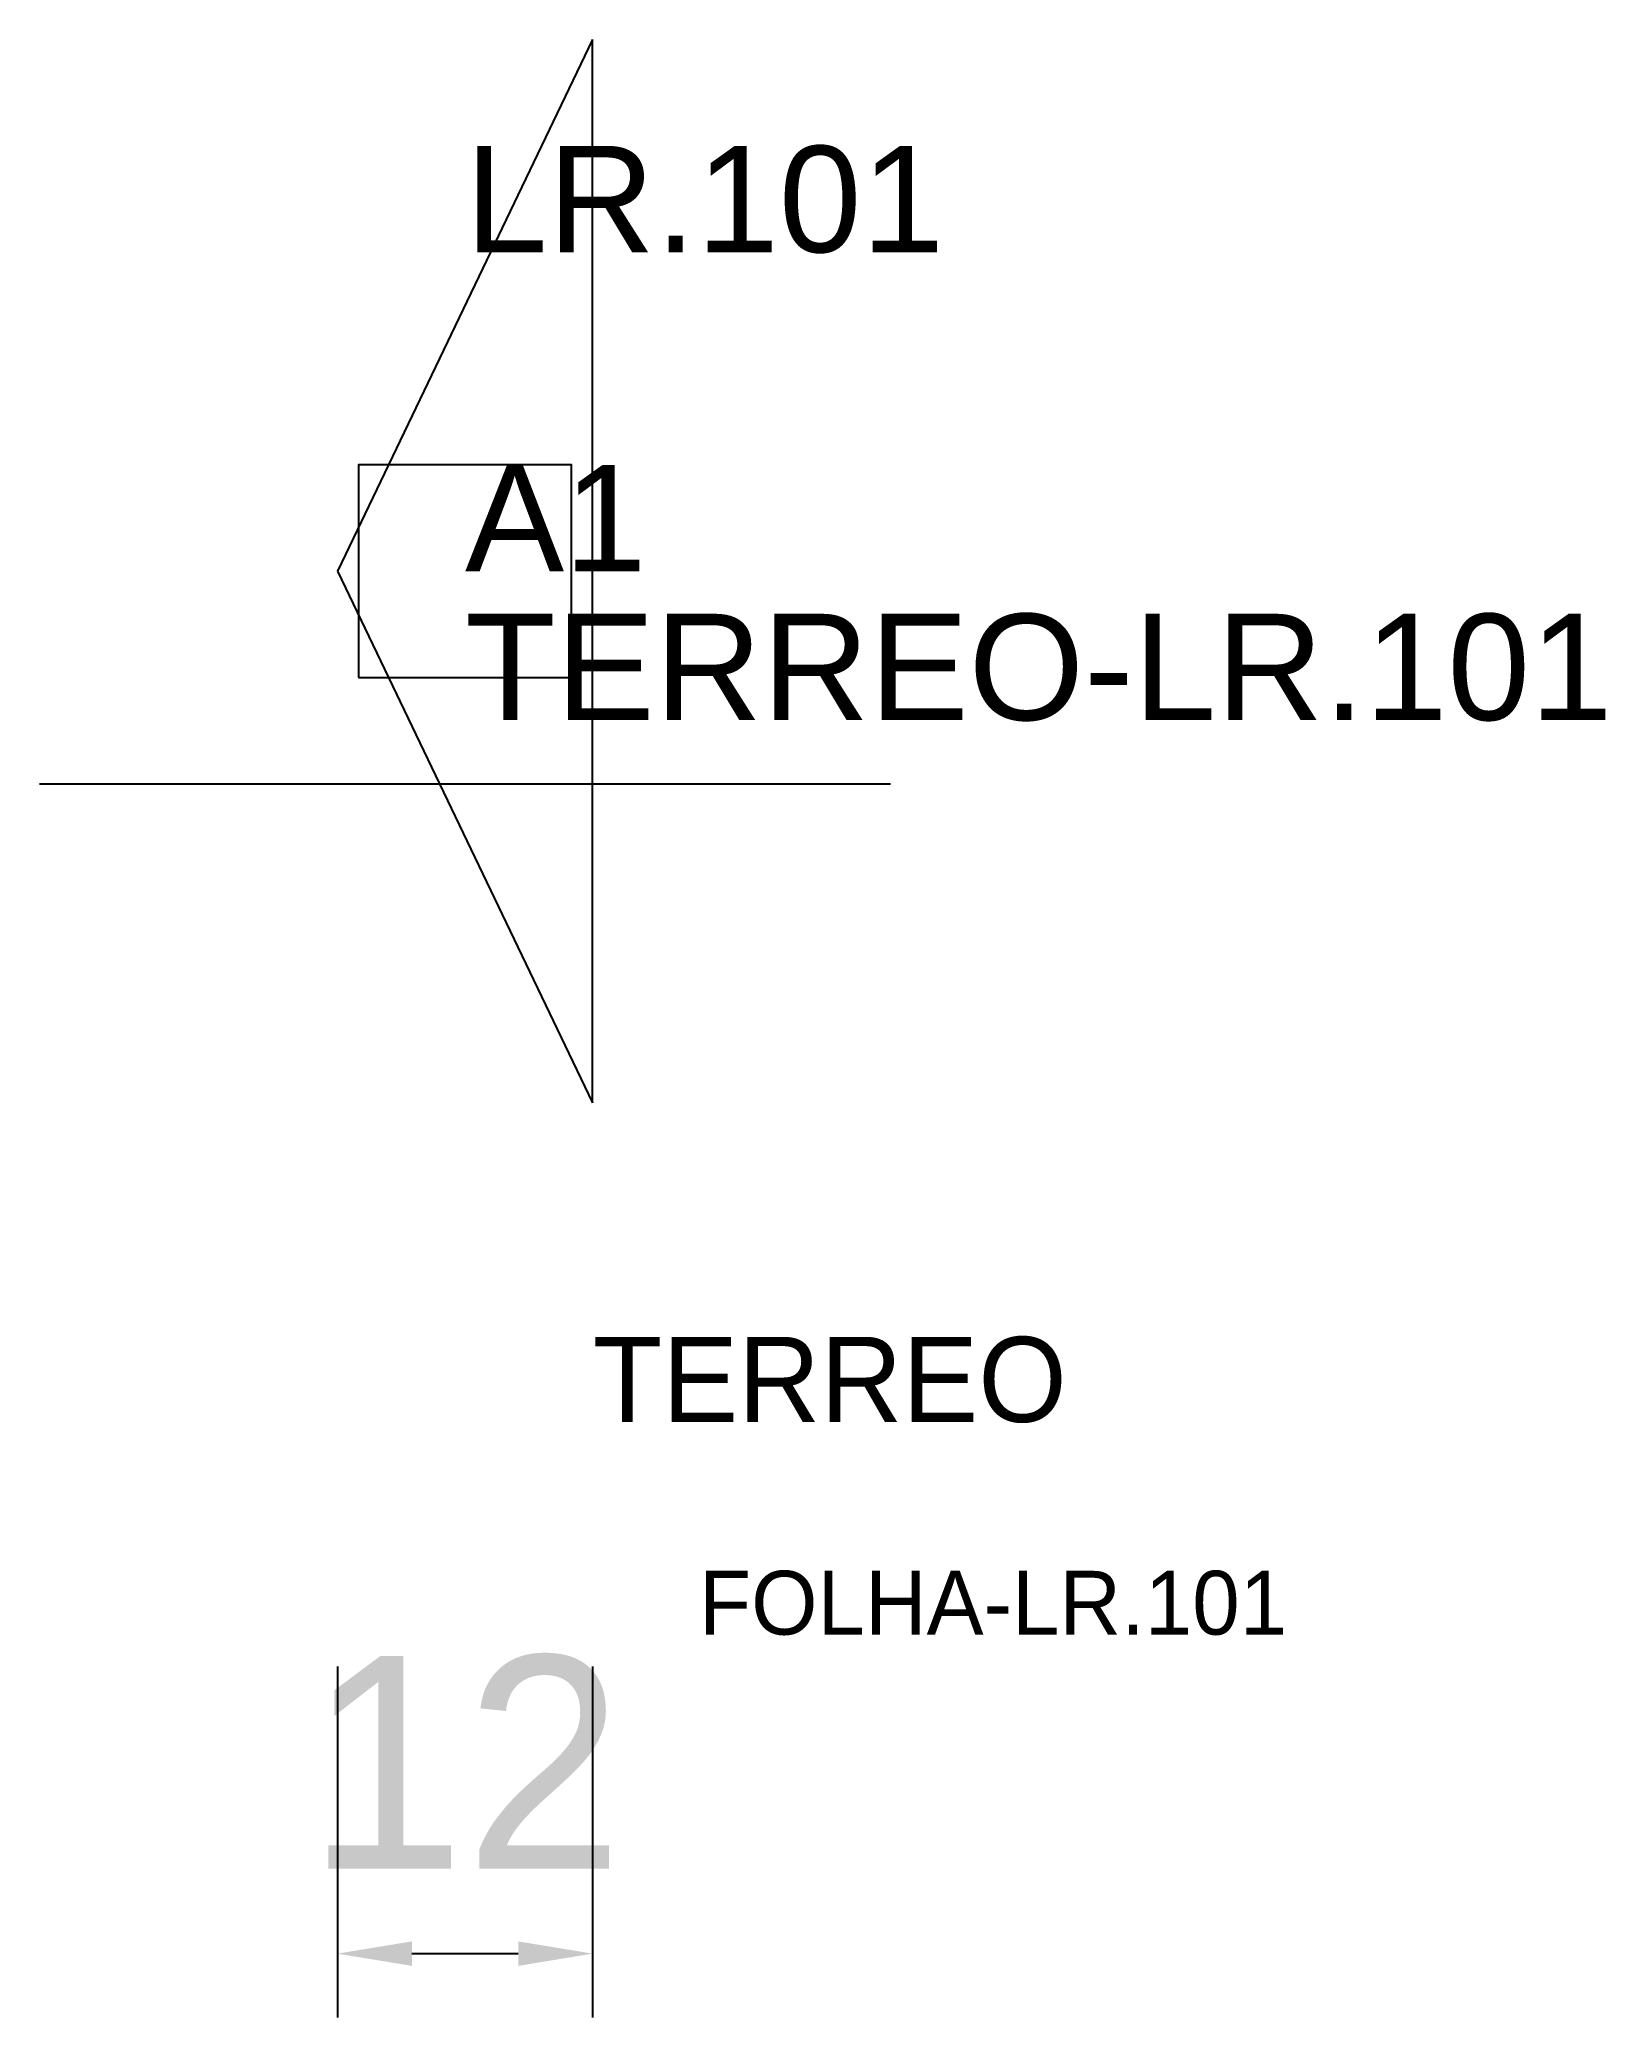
# Model space of a CAD drawing. Header units: metres. Extents: x 208.2 to 281.8, y 108.5 to 201.5.
import ezdxf

# ---------------------------------------------------------------- set-up
doc = ezdxf.new("R2010")
doc.units = ezdxf.units.M
for name, color, linetype in [('3', 3, 'CONTINUOUS'), ('AUX00', 7, 'CONTINUOUS'), ('COTA', 241, 'CONTINUOUS'), ('FOLHA', 255, 'CONTINUOUS'), ('Hachura', 251, 'CONTINUOUS'), ('NOMENCLATURA', 7, 'CONTINUOUS'), ('Nível', 160, 'CONTINUOUS'), ('Painéis', 200, 'CONTINUOUS'), ('Pilares', 5, 'CONTINUOUS'), ('SARR_2.2x7', 40, 'CONTINUOUS')]:
    doc.layers.add(name, color=color, linetype=linetype)
doc.styles.add('ARIAL', font='Arial.ttf')
doc.styles.add('STR_STANDARD', font='arial.ttf')
doc.dimstyles.new('EZ DXF', dxfattribs={"dimtxt": 10, "dimasz": 3.5, "dimexe": 3, "dimexo": 1.5, "dimgap": 1, "dimtad": 1, "dimdec": 1, "dimdsep": 46, "dimcen": 2.5, "dimazin": 3, "dimtfac": 1, "dimtmove": 0, "dimatfit": 3})

msp = doc.modelspace()

# ---------------------------------------------------------------- hatches: boundary and pattern name
at = {"layer": 'Hachura'}
h = msp.add_hatch(dxfattribs=at)
h.set_pattern_fill('ANSI31', scale=50)
h.paths.add_polyline_path([(234.2, 151.5), (234.2, 201.5), (222.2, 176.5)])
h = msp.add_hatch(dxfattribs=at)
h.set_pattern_fill('ANSI31', scale=50)
h.paths.add_polyline_path([(234.2, 151.5), (234.2, 201.5), (222.2, 176.5)])

# ---------------------------------------------------------------- linework, layer by layer
at = {"layer": 'Painéis', "color": 200}
for p, q in [((234.2, 201.5), (222.2, 176.5)), ((234.2, 201.5), (222.2, 176.5)), ((234.2, 151.5), (234.2, 201.5)), ((234.2, 151.5), (234.2, 201.5)), ((222.2, 176.5), (234.2, 151.5)), ((222.2, 176.5), (234.2, 151.5))]:
    msp.add_line(p, q, dxfattribs=at)
at = {"layer": 'Pilares'}
msp.add_lwpolyline([(223.2, 171.5), (233.2, 171.5), (233.2, 181.5), (223.2, 181.5)], close=True, dxfattribs=at)
msp.add_lwpolyline([(223.2, 171.5), (233.2, 171.5), (233.2, 181.5), (223.2, 181.5)], close=True, dxfattribs=at)
at = {"layer": 'SARR_2.2x7'}
msp.add_line((208.2, 166.5), (248.2, 166.5), dxfattribs=at)
msp.add_line((208.2, 166.5), (248.2, 166.5), dxfattribs=at)

# ---------------------------------------------------------------- texts
at = {"layer": '3', "style": 'STR_STANDARD'}
msp.add_text('A1', height=5, dxfattribs=at).set_placement((228.2, 176.5))
msp.add_text('A1', height=5, dxfattribs=at).set_placement((228.2, 176.5))
at = {"layer": 'AUX00', "style": 'STR_STANDARD'}
msp.add_text('TERREO-LR.101', height=5, dxfattribs=at).set_placement((228.2, 169.5))
msp.add_text('TERREO-LR.101', height=5, dxfattribs=at).set_placement((228.2, 169.5))
at = {"layer": 'FOLHA'}
msp.add_text('FOLHA-LR.101', height=3, dxfattribs=at).set_placement((239.2, 126.5))
msp.add_text('FOLHA-LR.101', height=3, dxfattribs=at).set_placement((239.2, 126.5))
at = {"layer": 'NOMENCLATURA', "insert": (228.2, 196.5), "char_height": 5, "attachment_point": 1, "style": 'ARIAL'}
msp.add_mtext('LR.101', dxfattribs=at)
msp.add_mtext('LR.101', dxfattribs=at)
at = {"layer": 'Nível'}
msp.add_text('TERREO', height=4, dxfattribs=at).set_placement((234.2, 136.5))
msp.add_text('TERREO', height=4, dxfattribs=at).set_placement((234.2, 136.5))

# ---------------------------------------------------------------- dimensions: what is measured, and where the dimension line sits
at = {"layer": 'COTA'}
msp.add_linear_dim(base=(222.2, 111.5), p1=(222.2, 126.5), p2=(234.2, 126.5), dimstyle='EZ DXF', dxfattribs=at).render()
msp.add_linear_dim(base=(222.2, 111.5), p1=(222.2, 126.5), p2=(234.2, 126.5), dimstyle='EZ DXF', dxfattribs=at).render()

doc.saveas('drawing.dxf')
